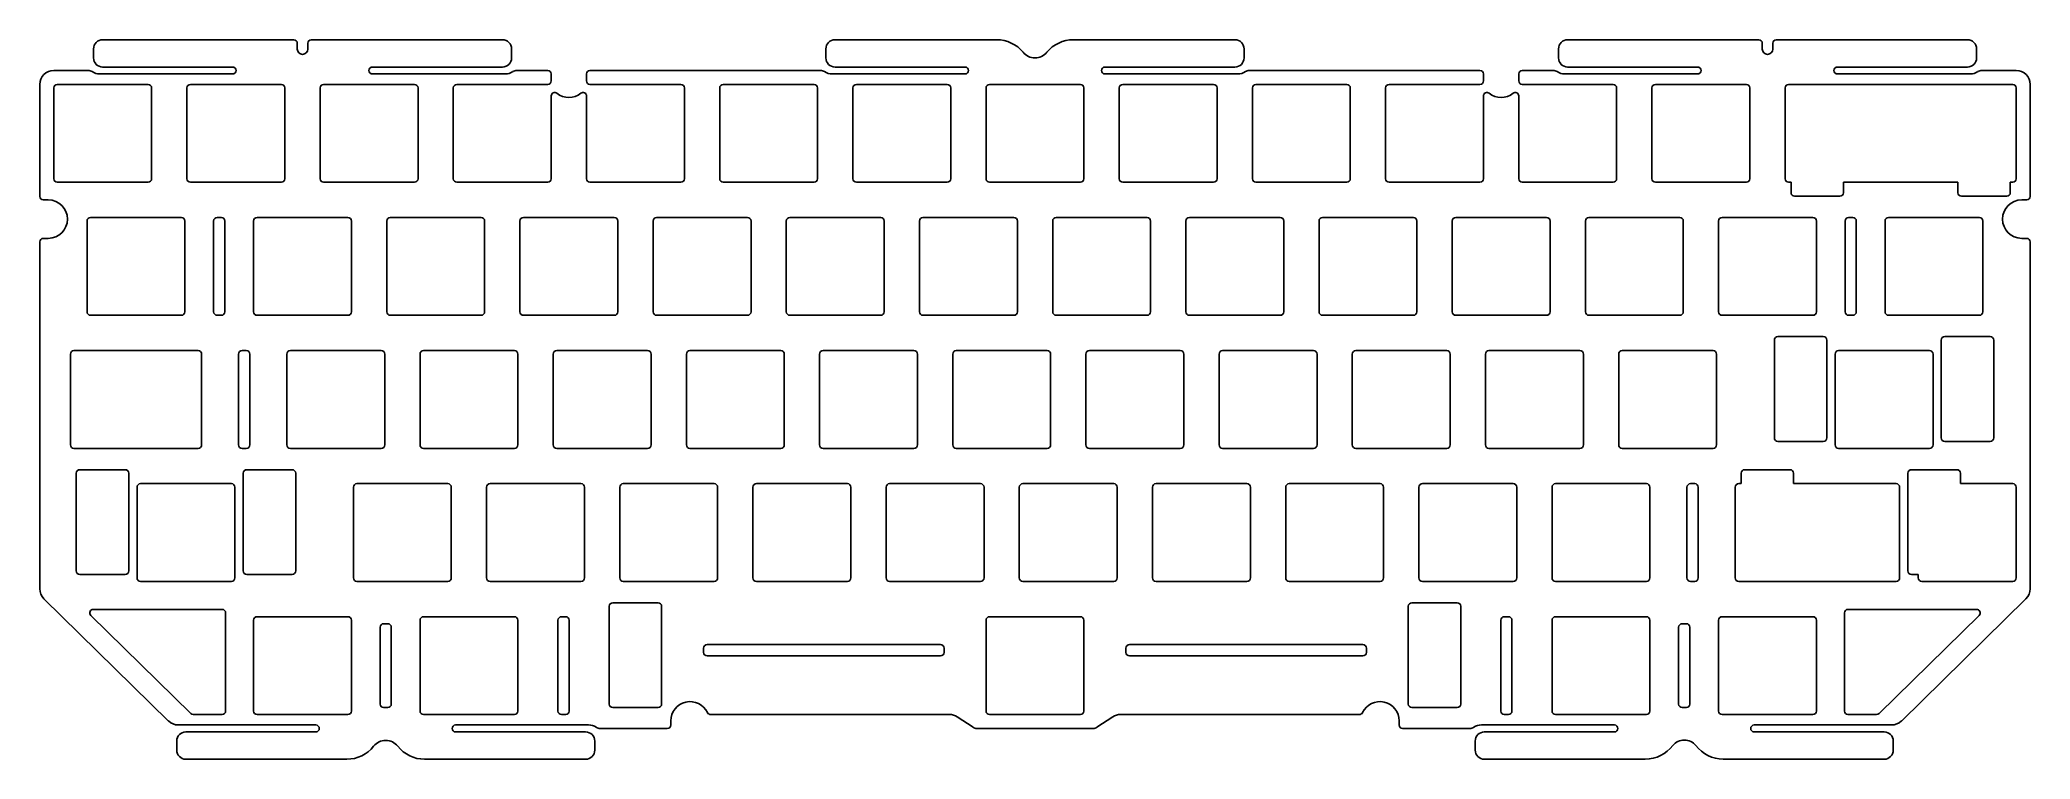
# Model space of a CAD drawing. Header units: millimetres. Extents: x 2700 to 2985, y 1553 to 1656.
import ezdxf

# ---------------------------------------------------------------- set-up
doc = ezdxf.new("R2010")
doc.units = ezdxf.units.MM
doc.layers.add('Plate', color=110, linetype='Continuous')

msp = doc.modelspace()

# ---------------------------------------------------------------- linework, layer by layer
at = {"layer": 'Plate', "color": 31, "true_color": 0xfecc66}
for p, q in [((2708.12, 1655.19), (2708.12, 1653.89)), ((2736.77, 1656.49), (2709.42, 1656.49)), ((2737.27, 1655.15), (2737.27, 1655.99)), ((2738.77, 1655.15), (2738.77, 1655.99)), ((2766.62, 1656.49), (2739.27, 1656.49)), ((2767.92, 1655.19), (2767.92, 1653.89)), ((2812.89, 1655.19), (2812.89, 1653.89)), ((2837.31, 1656.49), (2814.19, 1656.49)), ((2871.39, 1656.49), (2848.27, 1656.49)), ((2872.69, 1655.19), (2872.69, 1653.89)), ((2917.67, 1655.19), (2917.67, 1653.89)), ((2918.97, 1656.49), (2946.32, 1656.49)), ((2946.82, 1655.15), (2946.82, 1655.99)), ((2948.32, 1655.15), (2948.32, 1655.99)), ((2948.82, 1656.49), (2976.17, 1656.49)), ((2977.47, 1655.19), (2977.47, 1653.89)), ((2702.44, 1652.09), (2707.36, 1652.09)), ((2728.02, 1651.59), (2709.02, 1651.59)), ((2728.02, 1652.59), (2709.42, 1652.59)), ((2766.62, 1652.59), (2748.02, 1652.59)), ((2767.02, 1651.59), (2748.02, 1651.59)), ((2768.68, 1652.09), (2773.09, 1652.09)), ((2773.59, 1650.59), (2773.59, 1651.59)), ((2778.64, 1650.59), (2778.64, 1651.59)), ((2779.14, 1652.09), (2812.13, 1652.09)), ((2832.79, 1651.59), (2813.79, 1651.59)), ((2832.79, 1652.59), (2814.19, 1652.59)), ((2871.39, 1652.59), (2852.79, 1652.59)), ((2871.79, 1651.59), (2852.79, 1651.59)), ((2873.45, 1652.09), (2906.44, 1652.09)), ((2906.94, 1650.59), (2906.94, 1651.59)), ((2911.99, 1650.59), (2911.99, 1651.59)), ((2912.49, 1652.09), (2916.91, 1652.09)), ((2918.57, 1651.59), (2937.57, 1651.59)), ((2918.97, 1652.59), (2937.57, 1652.59)), ((2957.57, 1652.59), (2976.17, 1652.59)), ((2957.57, 1651.59), (2976.57, 1651.59)), ((2978.23, 1652.09), (2983.14, 1652.09)), ((2700.44, 1650.09), (2700.44, 1634.06)), ((2700.44, 1650.09), (2700.44, 1634.06)), ((2702.44, 1649.59), (2702.44, 1636.59)), ((2702.94, 1650.09), (2715.94, 1650.09)), ((2716.44, 1649.59), (2716.44, 1636.59)), ((2721.49, 1649.59), (2721.49, 1636.59)), ((2721.99, 1650.09), (2734.99, 1650.09)), ((2735.49, 1649.59), (2735.49, 1636.59)), ((2740.54, 1649.59), (2740.54, 1636.59)), ((2741.04, 1650.09), (2754.04, 1650.09)), ((2754.54, 1649.59), (2754.54, 1636.59)), ((2759.59, 1649.59), (2759.59, 1636.59)), ((2759.59, 1649.59), (2759.59, 1636.59)), ((2760.09, 1650.09), (2773.09, 1650.09)), ((2760.09, 1650.09), (2773.09, 1650.09)), ((2773.59, 1648.45), (2773.59, 1636.59)), ((2773.59, 1648.45), (2773.59, 1636.59)), ((2778.64, 1648.45), (2778.64, 1636.59)), ((2778.64, 1648.45), (2778.64, 1636.59)), ((2779.14, 1650.09), (2792.14, 1650.09)), ((2779.14, 1650.09), (2792.14, 1650.09)), ((2792.64, 1649.59), (2792.64, 1636.59)), ((2792.64, 1649.59), (2792.64, 1636.59)), ((2797.69, 1649.59), (2797.69, 1636.59)), ((2798.19, 1650.09), (2811.19, 1650.09)), ((2811.69, 1649.59), (2811.69, 1636.59)), ((2816.74, 1649.59), (2816.74, 1636.59)), ((2817.24, 1650.09), (2830.24, 1650.09)), ((2830.74, 1649.59), (2830.74, 1636.59)), ((2835.79, 1649.59), (2835.79, 1636.59)), ((2836.29, 1650.09), (2849.29, 1650.09)), ((2849.79, 1649.59), (2849.79, 1636.59)), ((2854.84, 1649.59), (2854.84, 1636.59)), ((2855.34, 1650.09), (2868.34, 1650.09)), ((2868.84, 1649.59), (2868.84, 1636.59)), ((2873.89, 1649.59), (2873.89, 1636.59)), ((2874.39, 1650.09), (2887.39, 1650.09)), ((2887.89, 1649.59), (2887.89, 1636.59)), ((2892.94, 1649.59), (2892.94, 1636.59)), ((2892.94, 1649.59), (2892.94, 1636.59)), ((2893.44, 1650.09), (2906.44, 1650.09)), ((2893.44, 1650.09), (2906.44, 1650.09)), ((2906.94, 1648.45), (2906.94, 1636.59)), ((2906.94, 1648.45), (2906.94, 1636.59)), ((2911.99, 1648.45), (2911.99, 1636.59)), ((2911.99, 1648.45), (2911.99, 1636.59)), ((2912.49, 1650.09), (2925.49, 1650.09)), ((2912.49, 1650.09), (2925.49, 1650.09)), ((2925.99, 1649.59), (2925.99, 1636.59)), ((2925.99, 1649.59), (2925.99, 1636.59)), ((2931.04, 1649.59), (2931.04, 1636.59)), ((2931.54, 1650.09), (2944.54, 1650.09)), ((2945.04, 1649.59), (2945.04, 1636.59)), ((2950.09, 1649.59), (2950.09, 1636.59)), ((2950.59, 1650.09), (2982.64, 1650.09)), ((2983.14, 1649.59), (2983.14, 1636.59)), ((2985.14, 1650.09), (2985.14, 1634.06)), ((2985.14, 1650.09), (2985.14, 1634.06)), ((2702.94, 1636.09), (2715.94, 1636.09)), ((2721.99, 1636.09), (2734.99, 1636.09)), ((2741.04, 1636.09), (2754.04, 1636.09)), ((2760.09, 1636.09), (2773.09, 1636.09)), ((2760.09, 1636.09), (2773.09, 1636.09)), ((2779.14, 1636.09), (2792.14, 1636.09)), ((2779.14, 1636.09), (2792.14, 1636.09)), ((2798.19, 1636.09), (2811.19, 1636.09)), ((2817.24, 1636.09), (2830.24, 1636.09)), ((2836.29, 1636.09), (2849.29, 1636.09)), ((2855.34, 1636.09), (2868.34, 1636.09)), ((2874.39, 1636.09), (2887.39, 1636.09)), ((2893.44, 1636.09), (2906.44, 1636.09)), ((2893.44, 1636.09), (2906.44, 1636.09)), ((2912.49, 1636.09), (2925.49, 1636.09)), ((2912.49, 1636.09), (2925.49, 1636.09)), ((2931.54, 1636.09), (2944.54, 1636.09)), ((2950.59, 1636.09), (2950.93, 1636.09)), ((2950.93, 1636.09), (2950.93, 1634.59)), ((2958.43, 1636.09), (2974.8, 1636.09)), ((2958.43, 1636.09), (2958.43, 1634.59)), ((2974.8, 1636.09), (2974.8, 1634.59)), ((2982.3, 1636.09), (2982.64, 1636.09)), ((2982.3, 1636.09), (2982.3, 1634.59)), ((2701.64, 1633.56), (2700.94, 1633.56)), ((2701.64, 1633.56), (2700.94, 1633.56)), ((2951.43, 1634.09), (2957.93, 1634.09)), ((2975.3, 1634.09), (2981.8, 1634.09)), ((2983.94, 1633.56), (2984.64, 1633.56)), ((2983.94, 1633.56), (2984.64, 1633.56)), ((2707.2, 1630.54), (2707.2, 1617.54)), ((2707.7, 1631.04), (2720.7, 1631.04)), ((2721.2, 1630.54), (2721.2, 1617.54)), ((2725.31, 1617.54), (2725.31, 1630.54)), ((2725.81, 1631.04), (2726.41, 1631.04)), ((2726.91, 1617.54), (2726.91, 1630.54)), ((2731.02, 1630.54), (2731.02, 1617.54)), ((2731.52, 1631.04), (2744.52, 1631.04)), ((2745.02, 1630.54), (2745.02, 1617.54)), ((2750.07, 1630.54), (2750.07, 1617.54)), ((2750.57, 1631.04), (2763.57, 1631.04)), ((2764.07, 1630.54), (2764.07, 1617.54)), ((2769.12, 1630.54), (2769.12, 1617.54)), ((2769.62, 1631.04), (2782.62, 1631.04)), ((2783.12, 1630.54), (2783.12, 1617.54)), ((2788.17, 1630.54), (2788.17, 1617.54)), ((2788.67, 1631.04), (2801.67, 1631.04)), ((2802.17, 1630.54), (2802.17, 1617.54)), ((2807.22, 1630.54), (2807.22, 1617.54)), ((2807.72, 1631.04), (2820.72, 1631.04)), ((2821.22, 1630.54), (2821.22, 1617.54)), ((2826.27, 1630.54), (2826.27, 1617.54)), ((2826.77, 1631.04), (2839.77, 1631.04)), ((2840.27, 1630.54), (2840.27, 1617.54)), ((2845.32, 1630.54), (2845.32, 1617.54)), ((2845.82, 1631.04), (2858.82, 1631.04)), ((2859.32, 1630.54), (2859.32, 1617.54)), ((2864.37, 1630.54), (2864.37, 1617.54)), ((2864.87, 1631.04), (2877.87, 1631.04)), ((2878.37, 1630.54), (2878.37, 1617.54)), ((2883.42, 1630.54), (2883.42, 1617.54)), ((2883.92, 1631.04), (2896.92, 1631.04)), ((2897.42, 1630.54), (2897.42, 1617.54)), ((2902.47, 1630.54), (2902.47, 1617.54)), ((2902.97, 1631.04), (2915.97, 1631.04)), ((2916.47, 1630.54), (2916.47, 1617.54)), ((2921.52, 1630.54), (2921.52, 1617.54)), ((2922.02, 1631.04), (2935.02, 1631.04)), ((2935.52, 1630.54), (2935.52, 1617.54)), ((2940.57, 1630.54), (2940.57, 1617.54)), ((2941.07, 1631.04), (2954.07, 1631.04)), ((2954.57, 1630.54), (2954.57, 1617.54)), ((2958.67, 1617.54), (2958.67, 1630.54)), ((2959.17, 1631.04), (2959.77, 1631.04)), ((2960.27, 1617.54), (2960.27, 1630.54)), ((2964.38, 1630.54), (2964.38, 1617.54)), ((2964.88, 1631.04), (2977.88, 1631.04)), ((2978.38, 1630.54), (2978.38, 1617.54)), ((2700.44, 1627.56), (2700.44, 1577.89)), ((2700.44, 1627.56), (2700.44, 1577.89)), ((2701.64, 1628.06), (2700.94, 1628.06)), ((2701.64, 1628.06), (2700.94, 1628.06)), ((2983.94, 1628.06), (2984.64, 1628.06)), ((2983.94, 1628.06), (2984.64, 1628.06)), ((2985.14, 1627.56), (2985.14, 1577.89)), ((2985.14, 1627.56), (2985.14, 1577.89)), ((2707.7, 1617.04), (2720.7, 1617.04)), ((2725.81, 1617.04), (2726.41, 1617.04)), ((2731.52, 1617.04), (2744.52, 1617.04)), ((2750.57, 1617.04), (2763.57, 1617.04)), ((2769.62, 1617.04), (2782.62, 1617.04)), ((2788.67, 1617.04), (2801.67, 1617.04)), ((2807.72, 1617.04), (2820.72, 1617.04)), ((2826.77, 1617.04), (2839.77, 1617.04)), ((2845.82, 1617.04), (2858.82, 1617.04)), ((2864.87, 1617.04), (2877.87, 1617.04)), ((2883.92, 1617.04), (2896.92, 1617.04)), ((2902.97, 1617.04), (2915.97, 1617.04)), ((2922.02, 1617.04), (2935.02, 1617.04)), ((2941.07, 1617.04), (2954.07, 1617.04)), ((2959.17, 1617.04), (2959.77, 1617.04)), ((2964.88, 1617.04), (2977.88, 1617.04)), ((2704.82, 1611.49), (2704.82, 1598.49)), ((2705.32, 1611.99), (2723.09, 1611.99)), ((2723.59, 1611.49), (2723.59, 1598.49)), ((2728.88, 1598.49), (2728.88, 1611.49)), ((2729.38, 1611.99), (2729.98, 1611.99)), ((2730.48, 1598.49), (2730.48, 1611.49)), ((2735.78, 1611.49), (2735.78, 1598.49)), ((2736.28, 1611.99), (2749.28, 1611.99)), ((2749.78, 1611.49), (2749.78, 1598.49)), ((2754.83, 1611.49), (2754.83, 1598.49)), ((2755.33, 1611.99), (2768.33, 1611.99)), ((2768.83, 1611.49), (2768.83, 1598.49)), ((2773.88, 1611.49), (2773.88, 1598.49)), ((2774.38, 1611.99), (2787.38, 1611.99)), ((2787.88, 1611.49), (2787.88, 1598.49)), ((2792.93, 1611.49), (2792.93, 1598.49)), ((2793.43, 1611.99), (2806.43, 1611.99)), ((2806.93, 1611.49), (2806.93, 1598.49)), ((2811.98, 1611.49), (2811.98, 1598.49)), ((2812.48, 1611.99), (2825.48, 1611.99)), ((2825.98, 1611.49), (2825.98, 1598.49)), ((2831.03, 1611.49), (2831.03, 1598.49)), ((2831.53, 1611.99), (2844.53, 1611.99)), ((2845.03, 1611.49), (2845.03, 1598.49)), ((2850.08, 1611.49), (2850.08, 1598.49)), ((2850.58, 1611.99), (2863.58, 1611.99)), ((2864.08, 1611.49), (2864.08, 1598.49)), ((2869.13, 1611.49), (2869.13, 1598.49)), ((2869.63, 1611.99), (2882.63, 1611.99)), ((2883.13, 1611.49), (2883.13, 1598.49)), ((2888.18, 1611.49), (2888.18, 1598.49)), ((2888.68, 1611.99), (2901.68, 1611.99)), ((2902.18, 1611.49), (2902.18, 1598.49)), ((2907.23, 1611.49), (2907.23, 1598.49)), ((2907.73, 1611.99), (2920.73, 1611.99)), ((2921.23, 1611.49), (2921.23, 1598.49)), ((2926.28, 1611.49), (2926.28, 1598.49)), ((2926.78, 1611.99), (2939.78, 1611.99)), ((2940.28, 1611.49), (2940.28, 1598.49)), ((2948.55, 1599.49), (2948.55, 1613.49)), ((2949.05, 1613.99), (2955.55, 1613.99)), ((2956.05, 1599.49), (2956.05, 1613.49)), ((2957.24, 1611.49), (2957.24, 1598.49)), ((2957.74, 1611.99), (2970.74, 1611.99)), ((2971.24, 1611.49), (2971.24, 1598.49)), ((2972.42, 1599.49), (2972.42, 1613.49)), ((2972.92, 1613.99), (2979.42, 1613.99)), ((2979.92, 1599.49), (2979.92, 1613.49)), ((2705.32, 1597.99), (2723.09, 1597.99)), ((2729.38, 1597.99), (2729.98, 1597.99)), ((2736.28, 1597.99), (2749.28, 1597.99)), ((2755.33, 1597.99), (2768.33, 1597.99)), ((2774.38, 1597.99), (2787.38, 1597.99)), ((2793.43, 1597.99), (2806.43, 1597.99)), ((2812.48, 1597.99), (2825.48, 1597.99)), ((2831.53, 1597.99), (2844.53, 1597.99)), ((2850.58, 1597.99), (2863.58, 1597.99)), ((2869.63, 1597.99), (2882.63, 1597.99)), ((2888.68, 1597.99), (2901.68, 1597.99)), ((2907.73, 1597.99), (2920.73, 1597.99)), ((2926.78, 1597.99), (2939.78, 1597.99)), ((2949.05, 1598.99), (2955.55, 1598.99)), ((2957.74, 1597.99), (2970.74, 1597.99)), ((2972.92, 1598.99), (2979.42, 1598.99)), ((2705.66, 1580.44), (2705.66, 1594.44)), ((2706.16, 1594.94), (2712.66, 1594.94)), ((2713.16, 1580.44), (2713.16, 1594.44)), ((2729.54, 1580.44), (2729.54, 1594.44)), ((2730.04, 1594.94), (2736.54, 1594.94)), ((2737.04, 1580.44), (2737.04, 1594.44)), ((2943.79, 1592.94), (2943.79, 1594.44)), ((2944.29, 1594.94), (2950.79, 1594.94)), ((2951.29, 1592.94), (2951.29, 1594.44)), ((2967.66, 1580.44), (2967.66, 1594.44)), ((2968.16, 1594.94), (2974.66, 1594.94)), ((2975.16, 1592.94), (2975.16, 1594.44)), ((2714.35, 1592.44), (2714.35, 1579.44)), ((2714.85, 1592.94), (2727.85, 1592.94)), ((2728.35, 1592.44), (2728.35, 1579.44)), ((2745.3, 1592.44), (2745.3, 1579.44)), ((2745.8, 1592.94), (2758.8, 1592.94)), ((2759.3, 1592.44), (2759.3, 1579.44)), ((2764.35, 1592.44), (2764.35, 1579.44)), ((2764.85, 1592.94), (2777.85, 1592.94)), ((2778.35, 1592.44), (2778.35, 1579.44)), ((2783.4, 1592.44), (2783.4, 1579.44)), ((2783.9, 1592.94), (2796.9, 1592.94)), ((2797.4, 1592.44), (2797.4, 1579.44)), ((2802.45, 1592.44), (2802.45, 1579.44)), ((2802.95, 1592.94), (2815.95, 1592.94)), ((2816.45, 1592.44), (2816.45, 1579.44)), ((2821.5, 1592.44), (2821.5, 1579.44)), ((2822, 1592.94), (2835, 1592.94)), ((2835.5, 1592.44), (2835.5, 1579.44)), ((2840.55, 1592.44), (2840.55, 1579.44)), ((2841.05, 1592.94), (2854.05, 1592.94)), ((2854.55, 1592.44), (2854.55, 1579.44)), ((2859.6, 1592.44), (2859.6, 1579.44)), ((2860.1, 1592.94), (2873.1, 1592.94)), ((2873.6, 1592.44), (2873.6, 1579.44)), ((2878.65, 1592.44), (2878.65, 1579.44)), ((2879.15, 1592.94), (2892.15, 1592.94)), ((2892.65, 1592.44), (2892.65, 1579.44)), ((2897.7, 1592.44), (2897.7, 1579.44)), ((2898.2, 1592.94), (2911.2, 1592.94)), ((2911.7, 1592.44), (2911.7, 1579.44)), ((2916.75, 1592.44), (2916.75, 1579.44)), ((2917.25, 1592.94), (2930.25, 1592.94)), ((2930.75, 1592.44), (2930.75, 1579.44)), ((2936.05, 1579.44), (2936.05, 1592.44)), ((2936.55, 1592.94), (2937.15, 1592.94)), ((2937.65, 1579.44), (2937.65, 1592.44)), ((2942.95, 1579.44), (2942.95, 1592.44)), ((2943.45, 1592.94), (2943.79, 1592.94)), ((2951.29, 1592.94), (2965.97, 1592.94)), ((2966.47, 1579.44), (2966.47, 1592.44)), ((2975.16, 1592.94), (2982.64, 1592.94)), ((2983.14, 1579.44), (2983.14, 1592.44)), ((2706.16, 1579.94), (2712.66, 1579.94)), ((2714.85, 1578.94), (2727.85, 1578.94)), ((2730.04, 1579.94), (2736.54, 1579.94)), ((2745.8, 1578.94), (2758.8, 1578.94)), ((2764.85, 1578.94), (2777.85, 1578.94)), ((2783.9, 1578.94), (2796.9, 1578.94)), ((2802.95, 1578.94), (2815.95, 1578.94)), ((2822, 1578.94), (2835, 1578.94)), ((2841.05, 1578.94), (2854.05, 1578.94)), ((2860.1, 1578.94), (2873.1, 1578.94)), ((2879.15, 1578.94), (2892.15, 1578.94)), ((2898.2, 1578.94), (2911.2, 1578.94)), ((2917.25, 1578.94), (2930.25, 1578.94)), ((2936.55, 1578.94), (2937.15, 1578.94)), ((2943.45, 1578.94), (2965.97, 1578.94)), ((2968.16, 1579.94), (2969.14, 1579.94)), ((2969.14, 1579.44), (2969.14, 1579.94)), ((2969.64, 1578.94), (2982.64, 1578.94)), ((2718.86, 1558.96), (2701.04, 1576.47)), ((2718.86, 1558.96), (2701.04, 1576.47)), ((2708.1, 1574.94), (2726.52, 1574.94)), ((2727.02, 1574.44), (2727.02, 1560.39)), ((2781.89, 1561.39), (2781.89, 1575.39)), ((2782.39, 1575.89), (2788.89, 1575.89)), ((2789.39, 1561.39), (2789.39, 1575.39)), ((2896.19, 1561.39), (2896.19, 1575.39)), ((2896.69, 1575.89), (2903.19, 1575.89)), ((2903.69, 1561.39), (2903.69, 1575.39)), ((2958.57, 1574.44), (2958.57, 1560.39)), ((2977.48, 1574.94), (2959.07, 1574.94)), ((2966.73, 1558.96), (2984.54, 1576.47)), ((2966.73, 1558.96), (2984.54, 1576.47)), ((2722.05, 1560.03), (2707.75, 1574.08)), ((2731.02, 1573.39), (2731.02, 1560.39)), ((2731.52, 1573.89), (2744.52, 1573.89)), ((2745.02, 1573.39), (2745.02, 1560.39)), ((2749.12, 1561.39), (2749.12, 1572.39)), ((2749.62, 1572.89), (2750.22, 1572.89)), ((2750.72, 1561.39), (2750.72, 1572.39)), ((2754.83, 1573.39), (2754.83, 1560.39)), ((2755.33, 1573.89), (2768.33, 1573.89)), ((2768.83, 1573.39), (2768.83, 1560.39)), ((2774.56, 1560.39), (2774.56, 1573.39)), ((2775.06, 1573.89), (2775.66, 1573.89)), ((2776.16, 1560.39), (2776.16, 1573.39)), ((2835.79, 1573.39), (2835.79, 1560.39)), ((2836.29, 1573.89), (2849.29, 1573.89)), ((2849.79, 1573.39), (2849.79, 1560.39)), ((2909.42, 1560.39), (2909.42, 1573.39)), ((2910.52, 1573.89), (2909.92, 1573.89)), ((2911.02, 1560.39), (2911.02, 1573.39)), ((2916.75, 1573.39), (2916.75, 1560.39)), ((2917.25, 1573.89), (2930.25, 1573.89)), ((2930.75, 1573.39), (2930.75, 1560.39)), ((2934.86, 1561.39), (2934.86, 1572.39)), ((2935.96, 1572.89), (2935.36, 1572.89)), ((2936.46, 1561.39), (2936.46, 1572.39)), ((2940.57, 1573.39), (2940.57, 1560.39)), ((2941.07, 1573.89), (2954.07, 1573.89)), ((2954.57, 1573.39), (2954.57, 1560.39)), ((2963.53, 1560.03), (2977.84, 1574.08)), ((2795.39, 1568.79), (2795.39, 1569.39)), ((2795.89, 1569.89), (2829.29, 1569.89)), ((2829.79, 1569.39), (2829.79, 1568.79)), ((2855.79, 1569.39), (2855.79, 1568.79)), ((2889.69, 1569.89), (2856.29, 1569.89)), ((2890.19, 1568.79), (2890.19, 1569.39)), ((2795.89, 1568.29), (2829.29, 1568.29)), ((2889.69, 1568.29), (2856.29, 1568.29)), ((2749.62, 1560.89), (2750.22, 1560.89)), ((2782.39, 1560.89), (2788.89, 1560.89)), ((2896.69, 1560.89), (2903.19, 1560.89)), ((2935.96, 1560.89), (2935.36, 1560.89)), ((2739.92, 1558.39), (2720.26, 1558.39)), ((2739.92, 1557.39), (2721.32, 1557.39)), ((2726.52, 1559.89), (2722.4, 1559.89)), ((2731.52, 1559.89), (2744.52, 1559.89)), ((2755.33, 1559.89), (2768.33, 1559.89)), ((2778.92, 1558.39), (2759.92, 1558.39)), ((2778.52, 1557.39), (2759.92, 1557.39)), ((2775.06, 1559.89), (2775.66, 1559.89)), ((2780.58, 1557.89), (2790.2, 1557.89)), ((2790.7, 1558.99), (2790.7, 1558.39)), ((2796.39, 1559.89), (2830.56, 1559.89)), ((2796.39, 1559.89), (2830.56, 1559.89)), ((2833.93, 1558.06), (2831.67, 1559.56)), ((2834.48, 1557.89), (2851.1, 1557.89)), ((2836.29, 1559.89), (2849.29, 1559.89)), ((2851.66, 1558.06), (2853.92, 1559.56)), ((2855.02, 1559.89), (2889.2, 1559.89)), ((2855.02, 1559.89), (2889.2, 1559.89)), ((2894.88, 1558.99), (2894.88, 1558.39)), ((2895.38, 1557.89), (2905, 1557.89)), ((2906.66, 1558.39), (2925.66, 1558.39)), ((2907.06, 1557.39), (2925.66, 1557.39)), ((2910.52, 1559.89), (2909.92, 1559.89)), ((2917.25, 1559.89), (2930.25, 1559.89)), ((2941.07, 1559.89), (2954.07, 1559.89)), ((2945.66, 1558.39), (2965.32, 1558.39)), ((2945.66, 1557.39), (2964.26, 1557.39)), ((2959.07, 1559.89), (2963.18, 1559.89)), ((2720.02, 1554.79), (2720.02, 1556.09)), ((2779.82, 1554.79), (2779.82, 1556.09)), ((2905.76, 1554.79), (2905.76, 1556.09)), ((2965.56, 1554.79), (2965.56, 1556.09)), ((2744.35, 1553.49), (2721.32, 1553.49)), ((2778.52, 1553.49), (2755.5, 1553.49)), ((2907.06, 1553.49), (2930.09, 1553.49)), ((2941.23, 1553.49), (2964.26, 1553.49))]:
    msp.add_line(p, q, dxfattribs=at)
for centre, radius, start, end in [((2709.42, 1655.19), 1.3, 90, 180), ((2736.77, 1655.99), 0.5, 0, 90), ((2738.02, 1655.15), 0.75, 180, 0), ((2739.27, 1655.99), 0.5, 90, 180), ((2766.62, 1655.19), 1.3, 0, 90), ((2814.19, 1655.19), 1.3, 90, 180), ((2837.31, 1651.59), 4.9, 39.4602, 89.9852), ((2842.79, 1656.1), 2.2, 219.4737, 320.5263), ((2848.27, 1651.59), 4.9, 90.0148, 140.5398), ((2871.39, 1655.19), 1.3, 0, 90), ((2918.97, 1655.19), 1.3, 90, 180), ((2946.32, 1655.99), 0.5, 0, 90), ((2947.57, 1655.15), 0.75, 180, 0), ((2948.82, 1655.99), 0.5, 90, 180), ((2976.17, 1655.19), 1.3, 0, 90), ((2702.44, 1650.09), 2, 90, 180), ((2707.36, 1651.09), 1, 56.4427, 90), ((2709.02, 1653.59), 2, 236.4427, 270), ((2709.42, 1653.89), 1.3, 180, 270), ((2728.02, 1652.09), 0.5, 270, 90), ((2748.02, 1652.09), 0.5, 90, 270), ((2766.62, 1653.89), 1.3, 270, 0), ((2767.02, 1653.59), 2, 270, 303.5573), ((2768.68, 1651.09), 1, 90, 123.5573), ((2773.09, 1651.59), 0.5, 0, 90), ((2779.14, 1651.59), 0.5, 90, 180), ((2812.13, 1651.09), 1, 56.4427, 90), ((2813.79, 1653.59), 2, 236.4427, 270), ((2814.19, 1653.89), 1.3, 180, 270), ((2832.79, 1652.09), 0.5, 270, 90), ((2852.79, 1652.09), 0.5, 90, 270), ((2871.39, 1653.89), 1.3, 270, 0), ((2871.79, 1653.59), 2, 270, 303.5573), ((2873.45, 1651.09), 1, 90, 123.5573), ((2906.44, 1651.59), 0.5, 0, 90), ((2912.49, 1651.59), 0.5, 90, 180), ((2916.91, 1651.09), 1, 56.4427, 90), ((2918.57, 1653.59), 2, 236.4427, 270), ((2918.97, 1653.89), 1.3, 180, 270), ((2937.57, 1652.09), 0.5, 270, 90), ((2957.57, 1652.09), 0.5, 90, 270), ((2976.17, 1653.89), 1.3, 270, 0), ((2976.57, 1653.59), 2, 270, 303.5573), ((2978.23, 1651.09), 1, 90, 123.5573), ((2983.14, 1650.09), 2, 0, 90), ((2702.94, 1649.59), 0.5, 90, 180), ((2715.94, 1649.59), 0.5, 0, 90), ((2721.99, 1649.59), 0.5, 90, 180), ((2734.99, 1649.59), 0.5, 0, 90), ((2741.04, 1649.59), 0.5, 90, 180), ((2754.04, 1649.59), 0.5, 0, 90), ((2760.09, 1649.59), 0.5, 90, 180), ((2760.09, 1649.59), 0.5, 90, 180), ((2773.09, 1650.59), 0.5, 270, 0), ((2773.09, 1650.59), 0.5, 270, 0), ((2774.09, 1648.45), 0.5, 51.4588, 180), ((2774.09, 1648.45), 0.5, 51.4588, 180), ((2776.12, 1650.99), 2.75, 231.4588, 308.5412), ((2776.12, 1650.99), 2.75, 231.4588, 308.5412), ((2778.14, 1648.45), 0.5, 0, 128.5412), ((2778.14, 1648.45), 0.5, 0, 128.5412), ((2779.14, 1650.59), 0.5, 180, 270), ((2779.14, 1650.59), 0.5, 180, 270), ((2792.14, 1649.59), 0.5, 0, 90), ((2792.14, 1649.59), 0.5, 0, 90), ((2798.19, 1649.59), 0.5, 90, 180), ((2811.19, 1649.59), 0.5, 0, 90), ((2817.24, 1649.59), 0.5, 90, 180), ((2830.24, 1649.59), 0.5, 0, 90), ((2836.29, 1649.59), 0.5, 90, 180), ((2849.29, 1649.59), 0.5, 0, 90), ((2855.34, 1649.59), 0.5, 90, 180), ((2868.34, 1649.59), 0.5, 0, 90), ((2874.39, 1649.59), 0.5, 90, 180), ((2887.39, 1649.59), 0.5, 0, 90), ((2893.44, 1649.59), 0.5, 90, 180), ((2893.44, 1649.59), 0.5, 90, 180), ((2906.44, 1650.59), 0.5, 270, 0), ((2906.44, 1650.59), 0.5, 270, 0), ((2907.44, 1648.45), 0.5, 51.4588, 180), ((2907.44, 1648.45), 0.5, 51.4588, 180), ((2909.47, 1650.99), 2.75, 231.4588, 308.5412), ((2909.47, 1650.99), 2.75, 231.4588, 308.5412), ((2911.49, 1648.45), 0.5, 0, 128.5412), ((2911.49, 1648.45), 0.5, 0, 128.5412), ((2912.49, 1650.59), 0.5, 180, 270), ((2912.49, 1650.59), 0.5, 180, 270), ((2925.49, 1649.59), 0.5, 0, 90), ((2925.49, 1649.59), 0.5, 0, 90), ((2931.54, 1649.59), 0.5, 90, 180), ((2944.54, 1649.59), 0.5, 0, 90), ((2950.59, 1649.59), 0.5, 90, 180), ((2982.64, 1649.59), 0.5, 0, 90), ((2702.94, 1636.59), 0.5, 180, 270), ((2715.94, 1636.59), 0.5, 270, 0), ((2721.99, 1636.59), 0.5, 180, 270), ((2734.99, 1636.59), 0.5, 270, 0), ((2741.04, 1636.59), 0.5, 180, 270), ((2754.04, 1636.59), 0.5, 270, 0), ((2760.09, 1636.59), 0.5, 180, 270), ((2760.09, 1636.59), 0.5, 180, 270), ((2773.09, 1636.59), 0.5, 270, 0), ((2773.09, 1636.59), 0.5, 270, 0), ((2779.14, 1636.59), 0.5, 180, 270), ((2779.14, 1636.59), 0.5, 180, 270), ((2792.14, 1636.59), 0.5, 270, 0), ((2792.14, 1636.59), 0.5, 270, 0), ((2798.19, 1636.59), 0.5, 180, 270), ((2811.19, 1636.59), 0.5, 270, 0), ((2817.24, 1636.59), 0.5, 180, 270), ((2830.24, 1636.59), 0.5, 270, 0), ((2836.29, 1636.59), 0.5, 180, 270), ((2849.29, 1636.59), 0.5, 270, 0), ((2855.34, 1636.59), 0.5, 180, 270), ((2868.34, 1636.59), 0.5, 270, 0), ((2874.39, 1636.59), 0.5, 180, 270), ((2887.39, 1636.59), 0.5, 270, 0), ((2893.44, 1636.59), 0.5, 180, 270), ((2893.44, 1636.59), 0.5, 180, 270), ((2906.44, 1636.59), 0.5, 270, 0), ((2906.44, 1636.59), 0.5, 270, 0), ((2912.49, 1636.59), 0.5, 180, 270), ((2912.49, 1636.59), 0.5, 180, 270), ((2925.49, 1636.59), 0.5, 270, 0), ((2925.49, 1636.59), 0.5, 270, 0), ((2931.54, 1636.59), 0.5, 180, 270), ((2944.54, 1636.59), 0.5, 270, 0), ((2950.59, 1636.59), 0.5, 180, 270), ((2951.43, 1634.59), 0.5, 180, 270), ((2957.93, 1634.59), 0.5, 270, 0), ((2975.3, 1634.59), 0.5, 180, 270), ((2981.8, 1634.59), 0.5, 270, 0), ((2982.64, 1636.59), 0.5, 270, 0), ((2700.94, 1634.06), 0.5, 180, 270), ((2700.94, 1634.06), 0.5, 180, 270), ((2701.64, 1630.81), 2.75, 270, 90), ((2701.64, 1630.81), 2.75, 270, 90), ((2983.94, 1630.81), 2.75, 90, 270), ((2983.94, 1630.81), 2.75, 90, 270), ((2984.64, 1634.06), 0.5, 270, 0), ((2984.64, 1634.06), 0.5, 270, 0), ((2707.7, 1630.54), 0.5, 90, 180), ((2720.7, 1630.54), 0.5, 0, 90), ((2725.81, 1630.54), 0.5, 90, 180), ((2726.41, 1630.54), 0.5, 0, 90), ((2731.52, 1630.54), 0.5, 90, 180), ((2744.52, 1630.54), 0.5, 0, 90), ((2750.57, 1630.54), 0.5, 90, 180), ((2763.57, 1630.54), 0.5, 0, 90), ((2769.62, 1630.54), 0.5, 90, 180), ((2782.62, 1630.54), 0.5, 0, 90), ((2788.67, 1630.54), 0.5, 90, 180), ((2801.67, 1630.54), 0.5, 0, 90), ((2807.72, 1630.54), 0.5, 90, 180), ((2820.72, 1630.54), 0.5, 0, 90), ((2826.77, 1630.54), 0.5, 90, 180), ((2839.77, 1630.54), 0.5, 0, 90), ((2845.82, 1630.54), 0.5, 90, 180), ((2858.82, 1630.54), 0.5, 0, 90), ((2864.87, 1630.54), 0.5, 90, 180), ((2877.87, 1630.54), 0.5, 0, 90), ((2883.92, 1630.54), 0.5, 90, 180), ((2896.92, 1630.54), 0.5, 0, 90), ((2902.97, 1630.54), 0.5, 90, 180), ((2915.97, 1630.54), 0.5, 0, 90), ((2922.02, 1630.54), 0.5, 90, 180), ((2935.02, 1630.54), 0.5, 0, 90), ((2941.07, 1630.54), 0.5, 90, 180), ((2954.07, 1630.54), 0.5, 0, 90), ((2959.17, 1630.54), 0.5, 90, 180), ((2959.77, 1630.54), 0.5, 0, 90), ((2964.88, 1630.54), 0.5, 90, 180), ((2977.88, 1630.54), 0.5, 0, 90), ((2700.94, 1627.56), 0.5, 90, 180), ((2700.94, 1627.56), 0.5, 90, 180), ((2984.64, 1627.56), 0.5, 0, 90), ((2984.64, 1627.56), 0.5, 0, 90), ((2707.7, 1617.54), 0.5, 180, 270), ((2720.7, 1617.54), 0.5, 270, 0), ((2725.81, 1617.54), 0.5, 180, 270), ((2726.41, 1617.54), 0.5, 270, 0), ((2731.52, 1617.54), 0.5, 180, 270), ((2744.52, 1617.54), 0.5, 270, 0), ((2750.57, 1617.54), 0.5, 180, 270), ((2763.57, 1617.54), 0.5, 270, 0), ((2769.62, 1617.54), 0.5, 180, 270), ((2782.62, 1617.54), 0.5, 270, 0), ((2788.67, 1617.54), 0.5, 180, 270), ((2801.67, 1617.54), 0.5, 270, 0), ((2807.72, 1617.54), 0.5, 180, 270), ((2820.72, 1617.54), 0.5, 270, 0), ((2826.77, 1617.54), 0.5, 180, 270), ((2839.77, 1617.54), 0.5, 270, 0), ((2845.82, 1617.54), 0.5, 180, 270), ((2858.82, 1617.54), 0.5, 270, 0), ((2864.87, 1617.54), 0.5, 180, 270), ((2877.87, 1617.54), 0.5, 270, 0), ((2883.92, 1617.54), 0.5, 180, 270), ((2896.92, 1617.54), 0.5, 270, 0), ((2902.97, 1617.54), 0.5, 180, 270), ((2915.97, 1617.54), 0.5, 270, 0), ((2922.02, 1617.54), 0.5, 180, 270), ((2935.02, 1617.54), 0.5, 270, 0), ((2941.07, 1617.54), 0.5, 180, 270), ((2954.07, 1617.54), 0.5, 270, 0), ((2959.17, 1617.54), 0.5, 180, 270), ((2959.77, 1617.54), 0.5, 270, 0), ((2964.88, 1617.54), 0.5, 180, 270), ((2977.88, 1617.54), 0.5, 270, 0), ((2705.32, 1611.49), 0.5, 90, 180), ((2723.09, 1611.49), 0.5, 0, 90), ((2729.38, 1611.49), 0.5, 90, 180), ((2729.98, 1611.49), 0.5, 0, 90), ((2736.28, 1611.49), 0.5, 90, 180), ((2749.28, 1611.49), 0.5, 0, 90), ((2755.33, 1611.49), 0.5, 90, 180), ((2768.33, 1611.49), 0.5, 0, 90), ((2774.38, 1611.49), 0.5, 90, 180), ((2787.38, 1611.49), 0.5, 0, 90), ((2793.43, 1611.49), 0.5, 90, 180), ((2806.43, 1611.49), 0.5, 0, 90), ((2812.48, 1611.49), 0.5, 90, 180), ((2825.48, 1611.49), 0.5, 0, 90), ((2831.53, 1611.49), 0.5, 90, 180), ((2844.53, 1611.49), 0.5, 0, 90), ((2850.58, 1611.49), 0.5, 90, 180), ((2863.58, 1611.49), 0.5, 0, 90), ((2869.63, 1611.49), 0.5, 90, 180), ((2882.63, 1611.49), 0.5, 0, 90), ((2888.68, 1611.49), 0.5, 90, 180), ((2901.68, 1611.49), 0.5, 0, 90), ((2907.73, 1611.49), 0.5, 90, 180), ((2920.73, 1611.49), 0.5, 0, 90), ((2926.78, 1611.49), 0.5, 90, 180), ((2939.78, 1611.49), 0.5, 0, 90), ((2949.05, 1613.49), 0.5, 90, 180), ((2955.55, 1613.49), 0.5, 0, 90), ((2957.74, 1611.49), 0.5, 90, 180), ((2970.74, 1611.49), 0.5, 0, 90), ((2972.92, 1613.49), 0.5, 90, 180), ((2979.42, 1613.49), 0.5, 0, 90), ((2705.32, 1598.49), 0.5, 180, 270), ((2723.09, 1598.49), 0.5, 270, 0), ((2729.38, 1598.49), 0.5, 180, 270), ((2729.98, 1598.49), 0.5, 270, 0), ((2736.28, 1598.49), 0.5, 180, 270), ((2749.28, 1598.49), 0.5, 270, 0), ((2755.33, 1598.49), 0.5, 180, 270), ((2768.33, 1598.49), 0.5, 270, 0), ((2774.38, 1598.49), 0.5, 180, 270), ((2787.38, 1598.49), 0.5, 270, 0), ((2793.43, 1598.49), 0.5, 180, 270), ((2806.43, 1598.49), 0.5, 270, 0), ((2812.48, 1598.49), 0.5, 180, 270), ((2825.48, 1598.49), 0.5, 270, 0), ((2831.53, 1598.49), 0.5, 180, 270), ((2844.53, 1598.49), 0.5, 270, 0), ((2850.58, 1598.49), 0.5, 180, 270), ((2863.58, 1598.49), 0.5, 270, 0), ((2869.63, 1598.49), 0.5, 180, 270), ((2882.63, 1598.49), 0.5, 270, 0), ((2888.68, 1598.49), 0.5, 180, 270), ((2901.68, 1598.49), 0.5, 270, 0), ((2907.73, 1598.49), 0.5, 180, 270), ((2920.73, 1598.49), 0.5, 270, 0), ((2926.78, 1598.49), 0.5, 180, 270), ((2939.78, 1598.49), 0.5, 270, 0), ((2949.05, 1599.49), 0.5, 180, 270), ((2955.55, 1599.49), 0.5, 270, 0), ((2957.74, 1598.49), 0.5, 180, 270), ((2970.74, 1598.49), 0.5, 270, 0), ((2972.92, 1599.49), 0.5, 180, 270), ((2979.42, 1599.49), 0.5, 270, 0), ((2706.16, 1594.44), 0.5, 90, 180), ((2712.66, 1594.44), 0.5, 0, 90), ((2730.04, 1594.44), 0.5, 90, 180), ((2736.54, 1594.44), 0.5, 0, 90), ((2944.29, 1594.44), 0.5, 90, 180), ((2950.79, 1594.44), 0.5, 0, 90), ((2968.16, 1594.44), 0.5, 90, 180), ((2974.66, 1594.44), 0.5, 0, 90), ((2714.85, 1592.44), 0.5, 90, 180), ((2727.85, 1592.44), 0.5, 0, 90), ((2745.8, 1592.44), 0.5, 90, 180), ((2758.8, 1592.44), 0.5, 0, 90), ((2764.85, 1592.44), 0.5, 90, 180), ((2777.85, 1592.44), 0.5, 0, 90), ((2783.9, 1592.44), 0.5, 90, 180), ((2796.9, 1592.44), 0.5, 0, 90), ((2802.95, 1592.44), 0.5, 90, 180), ((2815.95, 1592.44), 0.5, 0, 90), ((2822, 1592.44), 0.5, 90, 180), ((2835, 1592.44), 0.5, 0, 90), ((2841.05, 1592.44), 0.5, 90, 180), ((2854.05, 1592.44), 0.5, 0, 90), ((2860.1, 1592.44), 0.5, 90, 180), ((2873.1, 1592.44), 0.5, 0, 90), ((2879.15, 1592.44), 0.5, 90, 180), ((2892.15, 1592.44), 0.5, 0, 90), ((2898.2, 1592.44), 0.5, 90, 180), ((2911.2, 1592.44), 0.5, 0, 90), ((2917.25, 1592.44), 0.5, 90, 180), ((2930.25, 1592.44), 0.5, 0, 90), ((2936.55, 1592.44), 0.5, 90, 180), ((2937.15, 1592.44), 0.5, 0, 90), ((2943.45, 1592.44), 0.5, 90, 180), ((2965.97, 1592.44), 0.5, 0, 90), ((2982.64, 1592.44), 0.5, 0, 90), ((2706.16, 1580.44), 0.5, 180, 270), ((2712.66, 1580.44), 0.5, 270, 0), ((2730.04, 1580.44), 0.5, 180, 270), ((2736.54, 1580.44), 0.5, 270, 0), ((2968.16, 1580.44), 0.5, 180, 270), ((2702.44, 1577.89), 2, 180, 225.5072), ((2702.44, 1577.89), 2, 180, 225.5072), ((2714.85, 1579.44), 0.5, 180, 270), ((2727.85, 1579.44), 0.5, 270, 0), ((2745.8, 1579.44), 0.5, 180, 270), ((2758.8, 1579.44), 0.5, 270, 0), ((2764.85, 1579.44), 0.5, 180, 270), ((2777.85, 1579.44), 0.5, 270, 0), ((2783.9, 1579.44), 0.5, 180, 270), ((2796.9, 1579.44), 0.5, 270, 0), ((2802.95, 1579.44), 0.5, 180, 270), ((2815.95, 1579.44), 0.5, 270, 0), ((2822, 1579.44), 0.5, 180, 270), ((2835, 1579.44), 0.5, 270, 0), ((2841.05, 1579.44), 0.5, 180, 270), ((2854.05, 1579.44), 0.5, 270, 0), ((2860.1, 1579.44), 0.5, 180, 270), ((2873.1, 1579.44), 0.5, 270, 0), ((2879.15, 1579.44), 0.5, 180, 270), ((2892.15, 1579.44), 0.5, 270, 0), ((2898.2, 1579.44), 0.5, 180, 270), ((2911.2, 1579.44), 0.5, 270, 0), ((2917.25, 1579.44), 0.5, 180, 270), ((2930.25, 1579.44), 0.5, 270, 0), ((2936.55, 1579.44), 0.5, 180, 270), ((2937.15, 1579.44), 0.5, 270, 0), ((2943.45, 1579.44), 0.5, 180, 270), ((2965.97, 1579.44), 0.5, 270, 0), ((2969.64, 1579.44), 0.5, 180, 270), ((2982.64, 1579.44), 0.5, 270, 0), ((2983.14, 1577.89), 2, 314.4928, 0), ((2983.14, 1577.89), 2, 314.4928, 0), ((2708.1, 1574.44), 0.5, 90, 225.5072), ((2726.52, 1574.44), 0.5, 0, 90), ((2782.39, 1575.39), 0.5, 90, 180), ((2788.89, 1575.39), 0.5, 0, 90), ((2896.69, 1575.39), 0.5, 90, 180), ((2903.19, 1575.39), 0.5, 0, 90), ((2959.07, 1574.44), 0.5, 90, 180), ((2977.48, 1574.44), 0.5, 314.4928, 90), ((2731.52, 1573.39), 0.5, 90, 180), ((2744.52, 1573.39), 0.5, 0, 90), ((2749.62, 1572.39), 0.5, 90, 180), ((2750.22, 1572.39), 0.5, 0, 90), ((2755.33, 1573.39), 0.5, 90, 180), ((2768.33, 1573.39), 0.5, 0, 90), ((2775.06, 1573.39), 0.5, 90, 180), ((2775.66, 1573.39), 0.5, 0, 90), ((2836.29, 1573.39), 0.5, 90, 180), ((2849.29, 1573.39), 0.5, 0, 90), ((2909.92, 1573.39), 0.5, 90, 180), ((2910.52, 1573.39), 0.5, 0, 90), ((2917.25, 1573.39), 0.5, 90, 180), ((2930.25, 1573.39), 0.5, 0, 90), ((2935.36, 1572.39), 0.5, 90, 180), ((2935.96, 1572.39), 0.5, 0, 90), ((2941.07, 1573.39), 0.5, 90, 180), ((2954.07, 1573.39), 0.5, 0, 90), ((2795.89, 1569.39), 0.5, 90, 180), ((2795.89, 1568.79), 0.5, 180, 270), ((2829.29, 1569.39), 0.5, 0, 90), ((2829.29, 1568.79), 0.5, 270, 0), ((2856.29, 1569.39), 0.5, 90, 180), ((2856.29, 1568.79), 0.5, 180, 270), ((2889.69, 1569.39), 0.5, 0, 90), ((2889.69, 1568.79), 0.5, 270, 0), ((2726.52, 1560.39), 0.5, 270, 0), ((2731.52, 1560.39), 0.5, 180, 270), ((2744.52, 1560.39), 0.5, 270, 0), ((2749.62, 1561.39), 0.5, 180, 270), ((2750.22, 1561.39), 0.5, 270, 0), ((2755.33, 1560.39), 0.5, 180, 270), ((2768.33, 1560.39), 0.5, 270, 0), ((2775.06, 1560.39), 0.5, 180, 270), ((2775.66, 1560.39), 0.5, 270, 0), ((2782.39, 1561.39), 0.5, 180, 270), ((2788.89, 1561.39), 0.5, 270, 0), ((2793.45, 1558.99), 2.75, 25.5164, 180), ((2793.45, 1558.99), 2.75, 25.5164, 180), ((2796.39, 1560.39), 0.5, 205.5164, 270), ((2796.39, 1560.39), 0.5, 205.5164, 270), ((2836.29, 1560.39), 0.5, 180, 270), ((2849.29, 1560.39), 0.5, 270, 0), ((2889.2, 1560.39), 0.5, 270, 334.4836), ((2889.2, 1560.39), 0.5, 270, 334.4836), ((2892.13, 1558.99), 2.75, 0, 154.4836), ((2892.13, 1558.99), 2.75, 0, 154.4836), ((2896.69, 1561.39), 0.5, 180, 270), ((2903.19, 1561.39), 0.5, 270, 0), ((2909.92, 1560.39), 0.5, 180, 270), ((2910.52, 1560.39), 0.5, 270, 0), ((2917.25, 1560.39), 0.5, 180, 270), ((2930.25, 1560.39), 0.5, 270, 0), ((2935.36, 1561.39), 0.5, 180, 270), ((2935.96, 1561.39), 0.5, 270, 0), ((2941.07, 1560.39), 0.5, 180, 270), ((2954.07, 1560.39), 0.5, 270, 0), ((2959.07, 1560.39), 0.5, 180, 270), ((2720.26, 1560.39), 2, 225.5072, 270), ((2721.32, 1556.09), 1.3, 90, 180), ((2722.4, 1560.39), 0.5, 225.5072, 270), ((2739.92, 1557.89), 0.5, 270, 90), ((2759.92, 1557.89), 0.5, 90, 270), ((2778.52, 1556.09), 1.3, 0, 90), ((2778.92, 1556.39), 2, 56.4427, 90), ((2780.58, 1558.89), 1, 236.4427, 270), ((2790.2, 1558.39), 0.5, 270, 0), ((2830.56, 1557.89), 2, 56.4427, 90), ((2830.56, 1557.89), 2, 56.4427, 90), ((2834.48, 1558.89), 1, 236.4427, 270), ((2851.1, 1558.89), 1, 270, 303.5573), ((2855.02, 1557.89), 2, 90, 123.5573), ((2855.02, 1557.89), 2, 90, 123.5573), ((2895.38, 1558.39), 0.5, 180, 270), ((2905, 1558.89), 1, 270, 303.5573), ((2906.66, 1556.39), 2, 90, 123.5573), ((2907.06, 1556.09), 1.3, 90, 180), ((2925.66, 1557.89), 0.5, 270, 90), ((2945.66, 1557.89), 0.5, 90, 270), ((2963.18, 1560.39), 0.5, 270, 314.4928), ((2964.26, 1556.09), 1.3, 0, 90), ((2965.32, 1560.39), 2, 270, 314.4928), ((2721.32, 1554.79), 1.3, 180, 270), ((2744.35, 1558.39), 4.9, 270.0145, 321.7177), ((2749.92, 1553.99), 2.2, 38.2956, 141.7044), ((2755.49, 1558.39), 4.9, 218.2823, 269.9855), ((2778.52, 1554.79), 1.3, 270, 0), ((2907.06, 1554.79), 1.3, 180, 270), ((2930.07, 1558.47), 4.98, 270.2361, 322.5407), ((2935.67, 1554.14), 2.1, 38.2956, 141.7044), ((2941.24, 1558.4), 4.91, 217.0546, 269.9484), ((2964.26, 1554.79), 1.3, 270, 0)]:
    msp.add_arc(centre, radius, start, end, dxfattribs=at)

doc.saveas('drawing.dxf')
